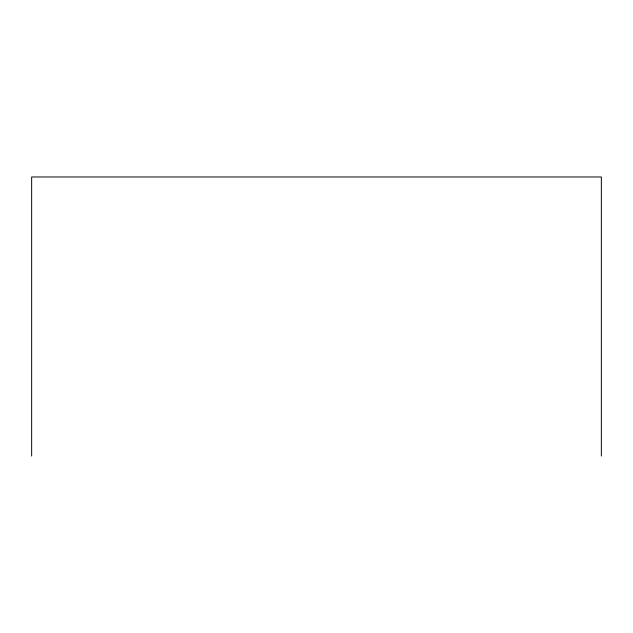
<?xml version="1.0" encoding="UTF-8"?>
<svg xmlns="http://www.w3.org/2000/svg" width="633" height="633" viewBox="0 0 633 633"><rect width="100%" height="100%" fill="white"/><g stroke="black" fill="none" stroke-linecap="round" stroke-linejoin="round"><path stroke-width="0.95" d="M601.35 456.029L601.35 176.971L31.65 176.971L31.65 456.029"/></g></svg>
